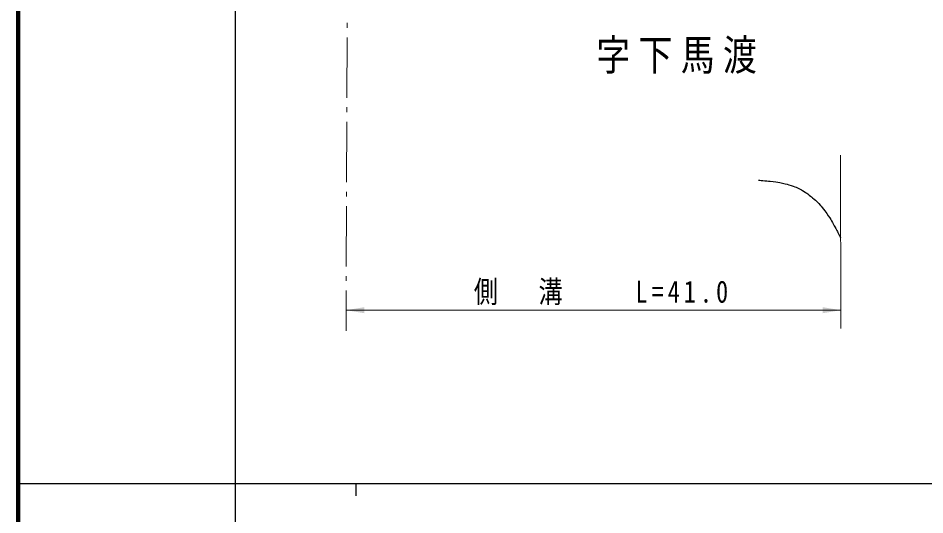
# Model space of a CAD drawing. Units: millimetres, scale not verified. Extents: x 40000 to 680000, y 20000 to 380000.
# Drawn here: x 40000 to 115175, y 202409 to 243616 of the extents above; entities that cross this region are included whole.
import ezdxf

# ---------------------------------------------------------------- set-up
doc = ezdxf.new("R2010")
doc.units = ezdxf.units.MM
doc.header["$LTSCALE"] = 1000
for name, color, linetype, lineweight in [('M-BGD', 7, 'Continuous', 25), ('M-BGD-HTXT', 7, 'Continuous', 13), ('M-STR-HTXT', 7, 'Continuous', 13), ('M-TTL', 2, 'Continuous', 140), ('M-TTL-BAND', 7, 'Continuous', 25)]:
    doc.layers.add(name, color=color, linetype=linetype, lineweight=lineweight)
doc.layers.add('M-BMK-HTXT', color=7, linetype='Continuous')
doc.styles.add('ＭＳ ゴシック', font='')
doc.styles.get('ＭＳ ゴシック').set_extended_font_data('MS Gothic')

msp = doc.modelspace()

# ---------------------------------------------------------------- hatches: boundary and pattern name
at = {"layer": 'M-STR-HTXT'}
for points in [[(68695, 219639), (67195, 219389), (68695, 219139)], [(106702, 219139), (108202, 219389), (106702, 219639)]]:
    msp.add_hatch(color=256, dxfattribs=at).paths.add_polyline_path(points)

# ---------------------------------------------------------------- linework, layer by layer
at = {"layer": 'M-BGD'}
msp.add_open_spline([(101372, 230176), (101419, 230174), (101560, 230164), (101607, 230159), (101725, 230149), (102079, 230117), (102197, 230103), (102352, 230085), (102818, 230026), (102972, 230000), (103132, 229973), (103608, 229880), (103765, 229840), (103895, 229806), (104278, 229682), (104403, 229633), (104513, 229590), (104831, 229436), (104934, 229380), (105027, 229328), (105297, 229154), (105385, 229092), (105467, 229034), (105706, 228847), (105784, 228782), (105866, 228713), (106108, 228501), (106186, 228427), (106266, 228349), (106501, 228106), (106574, 228021), (106657, 227925), (106891, 227629), (106965, 227526), (107051, 227406), (107293, 227033), (107371, 226907), (107433, 226806), (107607, 226499), (107664, 226396), (107718, 226298), (107876, 226004), (107929, 225906), (107967, 225832), (108081, 225611), (108119, 225537), (108134, 225508), (108178, 225421), (108193, 225392)], degree=3, knots=[0, 0, 0, 0, 1, 1, 1, 2, 2, 2, 3, 3, 3, 4, 4, 4, 5, 5, 5, 6, 6, 6, 7, 7, 7, 8, 8, 8, 9, 9, 9, 10, 10, 10, 11, 11, 11, 12, 12, 12, 13, 13, 13, 14, 14, 14, 15, 15, 15, 16, 16, 16, 16], dxfattribs=at)
at = {"layer": 'M-BGD-HTXT'}
for p, q in [((67275, 243216), (67273, 242816)), ((67271, 242016), (67254, 237016)), ((67251, 236216), (67250, 235816)), ((67247, 235016), (67230, 230016)), ((67228, 229216), (67226, 228816)), ((67224, 228016), (67207, 223016)), ((67204, 222216), (67203, 221816)), ((67200, 221016), (67189, 217673))]:
    msp.add_line(p, q, dxfattribs=at)
at = {"layer": 'M-STR-HTXT'}
for p, q in [((108183, 232256), (108204, 217879)), ((67195, 219389), (108202, 219389))]:
    msp.add_line(p, q, dxfattribs=at)
at = {"layer": 'M-TTL'}
msp.add_line((40000, 380000), (40000, 20000), dxfattribs=at)
at = {"layer": 'M-TTL-BAND'}
for p, q in [((58000, 370000), (58000, 20000)), ((40000, 205000), (579000, 205000)), ((68000, 205000), (68000, 204000))]:
    msp.add_line(p, q, dxfattribs=at)

# ---------------------------------------------------------------- texts
at = {"layer": 'M-BMK-HTXT', "insert": (94939, 238993), "char_height": 2566, "attachment_point": 8, "style": 'ＭＳ ゴシック'}
msp.add_mtext('\\T1.25;\\W0.8;字下馬渡', dxfattribs=at)
at = {"layer": 'M-STR-HTXT', "insert": (88492, 219810), "char_height": 1833, "attachment_point": 8, "style": 'ＭＳ ゴシック'}
msp.add_mtext('\\T1.34;\\W0.8;側\u3000溝\u3000\u3000L=41.0', dxfattribs=at)

doc.saveas('drawing.dxf')
